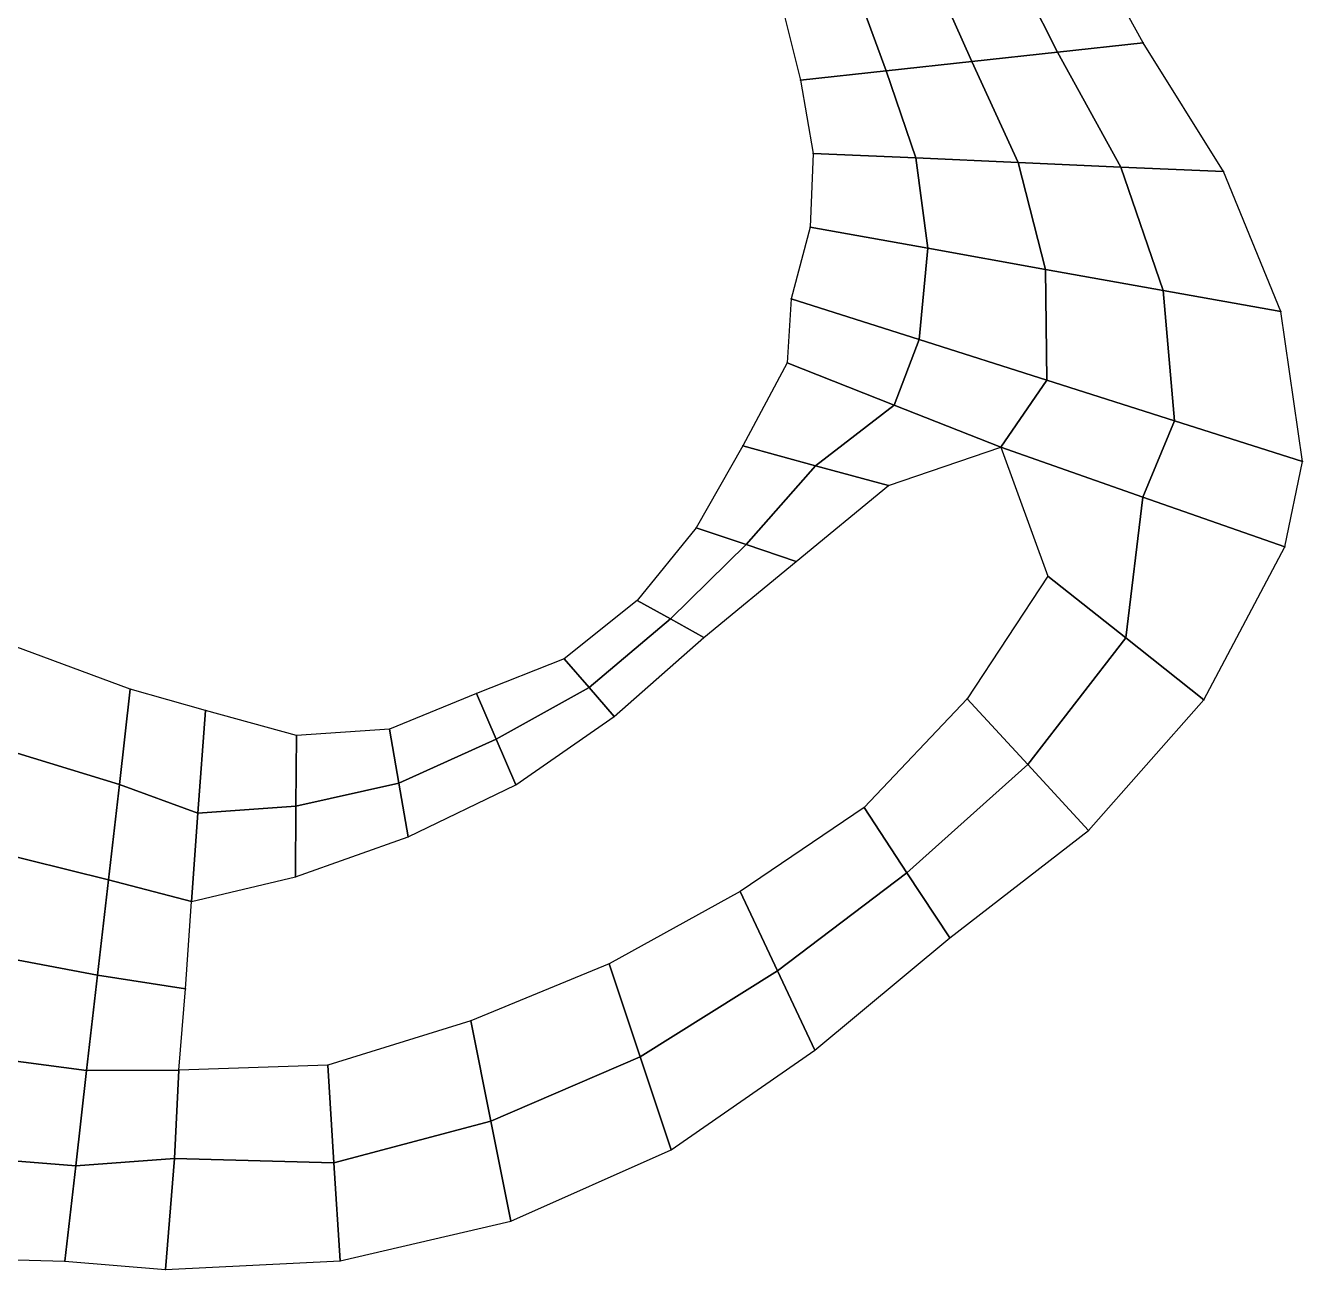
# Model space of a CAD drawing. Extents: x 380707 to 407438, y 6452841 to 6483357.
# Drawn here: x 393561 to 395221, y 6462199 to 6463816 of the extents above; entities that cross this region are included whole.
import ezdxf

# ---------------------------------------------------------------- set-up
doc = ezdxf.new("R2010")
doc.units = 0
for name, color, linetype in [('MESH_BOUND', 25, 'CONTINUOUS'), ('MESH_ELEMS', 18, 'CONTINUOUS'), ('MESH_NODES', 18, 'CONTINUOUS')]:
    doc.layers.add(name, color=color, linetype=linetype)

msp = doc.modelspace()

# ---------------------------------------------------------------- linework, layer by layer
at = {"layer": 'MESH_BOUND', "color": 25}
for points in [[(395014.138, 6463793.9, -0.283), (394919, 6463967, -0.655)], [(394545, 6463839, -1.164), (394568.717, 6463745.31, -1.476)], [(395118.816, 6463626.61, 1.97), (395014.138, 6463793.9, -0.283)], [(394568.717, 6463745.31, -1.476), (394584.816, 6463650.16, -0.312)], [(394584.816, 6463650.16, -0.312), (394580.997, 6463554.3, -0.595)], [(395193.156, 6463444.48, 0.021), (395118.816, 6463626.61, 1.97)], [(394580.997, 6463554.3, -0.595), (394556.5, 6463461, 0.324)], [(394556.5, 6463461, 0.324), (394551.4, 6463377.7, -0.85)], [(395221.3, 6463249.6, 0.996), (395193.156, 6463444.48, 0.021)], [(394551.4, 6463377.7, -0.85), (394493.44, 6463270.08, -0.301)], [(394493.44, 6463270.08, -0.301), (394433.02, 6463163.51, -0.167)], [(394682.916, 6463218.17, 0.288), (394828.9, 6463268.2, -1.969)], [(394828.9, 6463268.2, -1.969), (394890.321, 6463100.62, 1.263)], [(395198.351, 6463138.5, -0.024), (395221.3, 6463249.6, 0.996)], [(394563.095, 6463119.51, -0.446), (394682.916, 6463218.17, 0.288)], [(394433.02, 6463163.51, -0.167), (394356.176, 6463068.9, -1.322)], [(395093.217, 6462939.86, 0.088), (395198.351, 6463138.5, -0.024)], [(394443.031, 6463020.83, -0.98), (394563.095, 6463119.51, -0.446)], [(394890.321, 6463100.62, 1.263), (394785.181, 6462941.15, 0.455)], [(394356.176, 6463068.9, -1.322), (394261.146, 6462993.07, 1.128)], [(394326.135, 6462917.99, 1.192), (394443.031, 6463020.83, -0.98)], [(393696.977, 6462953.71, 0.45), (393546.189, 6463009.41, 0.495)], [(394261.146, 6462993.07, 1.128), (394147.177, 6462948.1, 0.248)], [(393795, 6462926, 1.178), (393696.977, 6462953.71, 0.45)], [(394147.177, 6462948.1, 0.248), (394033.87, 6462901.39, -0.308)], [(394785.181, 6462941.15, 0.455), (394651.359, 6462799.56, 0.86)], [(394943.163, 6462769.59, 0.47), (395093.217, 6462939.86, 0.088)], [(393913.105, 6462893.34, 0.15), (393795, 6462926, 1.178)], [(394198.452, 6462828.95, 0.348), (394326.135, 6462917.99, 1.192)], [(394033.87, 6462901.39, -0.308), (393913.105, 6462893.34, 0.15)], [(394058.234, 6462761.63, -0.063), (394198.452, 6462828.95, 0.348)], [(394651.359, 6462799.56, 0.86), (394490.048, 6462690.43, 0.513)], [(394762.577, 6462630.12, 0.178), (394943.163, 6462769.59, 0.47)], [(393911.751, 6462709.61, 0.011), (394058.234, 6462761.63, -0.063)], [(393776.7, 6462677.4, -1.828), (393911.751, 6462709.61, 0.011)], [(394490.048, 6462690.43, 0.513), (394319.528, 6462596.39, 0.57)], [(393768.911, 6462563.97, 0.728), (393776.7, 6462677.4, -1.828)], [(394587.162, 6462484.28, 0.381), (394762.577, 6462630.12, 0.178)], [(394319.528, 6462596.39, 0.57), (394139.706, 6462522.44, 0.844)], [(393760.3, 6462458.1, -1.902), (393768.911, 6462563.97, 0.728)], [(394139.706, 6462522.44, 0.844), (393953.708, 6462464.83, -0.466)], [(394400.205, 6462354.49, 0.629), (394587.162, 6462484.28, 0.381)], [(393953.708, 6462464.83, -0.466), (393760.3, 6462458.1, -1.902)], [(394191.991, 6462261.59, 1.503), (394400.205, 6462354.49, 0.629)], [(393970.085, 6462210.38, -0.071), (394191.991, 6462261.59, 1.503)], [(393440.49, 6462214.59, 0.869), (393611.78, 6462209.68, -0.312)], [(393611.78, 6462209.68, -0.312), (393742.609, 6462198.98, -0.113)], [(393742.609, 6462198.98, -0.113), (393970.085, 6462210.38, -0.071)]]:
    msp.add_polyline3d(points, dxfattribs=at)
at = {"layer": 'MESH_ELEMS', "color": 178}
for points in [[(394902.782, 6463781.75, -2.574), (395014.138, 6463793.9, -0.283), (394919, 6463967, -0.655), (394825.5, 6463935, -2.497)], [(394791.427, 6463769.6, -2.741), (394902.782, 6463781.75, -2.574), (394825.5, 6463935, -2.497), (394732, 6463903, -2.806)], [(394680.072, 6463757.46, -2.556), (394791.427, 6463769.6, -2.741), (394732, 6463903, -2.806), (394638.5, 6463871, -2.425)], [(394568.717, 6463745.31, -1.476), (394680.072, 6463757.46, -2.556), (394638.5, 6463871, -2.425), (394545, 6463839, -1.164)], [(394851.816, 6463638.39, -2.77), (394985.316, 6463632.5, -2.78), (394902.782, 6463781.75, -2.574), (394791.427, 6463769.6, -2.741)], [(394985.316, 6463632.5, -2.78), (395118.816, 6463626.61, 1.97), (395014.138, 6463793.9, -0.283), (394902.782, 6463781.75, -2.574)], [(394718.316, 6463644.28, -2.541), (394851.816, 6463638.39, -2.77), (394791.427, 6463769.6, -2.741), (394680.072, 6463757.46, -2.556)], [(394584.816, 6463650.16, -0.312), (394718.316, 6463644.28, -2.541), (394680.072, 6463757.46, -2.556), (394568.717, 6463745.31, -1.476)], [(394580.997, 6463554.3, -0.595), (394734.037, 6463526.84, -2.234), (394718.316, 6463644.28, -2.541), (394584.816, 6463650.16, -0.312)], [(394734.037, 6463526.84, -2.234), (394887.076, 6463499.39, -2.924), (394851.816, 6463638.39, -2.77), (394718.316, 6463644.28, -2.541)], [(394887.076, 6463499.39, -2.924), (395040.116, 6463471.93, -3.274), (394985.316, 6463632.5, -2.78), (394851.816, 6463638.39, -2.77)], [(395040.116, 6463471.93, -3.274), (395193.156, 6463444.48, 0.021), (395118.816, 6463626.61, 1.97), (394985.316, 6463632.5, -2.78)], [(394556.5, 6463461, 0.324), (394722.7, 6463408.15, -2.146), (394734.037, 6463526.84, -2.234), (394580.997, 6463554.3, -0.595)], [(394722.7, 6463408.15, -2.146), (394888.9, 6463355.3, -2.34), (394887.076, 6463499.39, -2.924), (394734.037, 6463526.84, -2.234)], [(394888.9, 6463355.3, -2.34), (395055.1, 6463302.45, -2.817), (395040.116, 6463471.93, -3.274), (394887.076, 6463499.39, -2.924)], [(395055.1, 6463302.45, -2.817), (395221.3, 6463249.6, 0.996), (395193.156, 6463444.48, 0.021), (395040.116, 6463471.93, -3.274)], [(394551.4, 6463377.7, -0.85), (394690.15, 6463322.95, -2.184), (394722.7, 6463408.15, -2.146), (394556.5, 6463461, 0.324)], [(394690.15, 6463322.95, -2.184), (394828.9, 6463268.2, -1.969), (394888.9, 6463355.3, -2.34), (394722.7, 6463408.15, -2.146)], [(394493.44, 6463270.08, -0.301), (394588.178, 6463244.13, -2.413), (394690.15, 6463322.95, -2.184), (394551.4, 6463377.7, -0.85)], [(394828.9, 6463268.2, -1.969), (395013.626, 6463203.35, -2.725), (395055.1, 6463302.45, -2.817), (394888.9, 6463355.3, -2.34)], [(394588.178, 6463244.13, -2.413), (394682.916, 6463218.17, 0.288), (394828.9, 6463268.2, -1.969), (394690.15, 6463322.95, -2.184)], [(395013.626, 6463203.35, -2.725), (395198.351, 6463138.5, -0.024), (395221.3, 6463249.6, 0.996), (395055.1, 6463302.45, -2.817)], [(394433.02, 6463163.51, -0.167), (394498.057, 6463141.51, -2.906), (394588.178, 6463244.13, -2.413), (394493.44, 6463270.08, -0.301)], [(394890.321, 6463100.62, 1.263), (394991.769, 6463020.24, -3.034), (395013.626, 6463203.35, -2.725), (394828.9, 6463268.2, -1.969)], [(394498.057, 6463141.51, -2.906), (394563.095, 6463119.51, -0.446), (394682.916, 6463218.17, 0.288), (394588.178, 6463244.13, -2.413)], [(394991.769, 6463020.24, -3.034), (395093.217, 6462939.86, 0.088), (395198.351, 6463138.5, -0.024), (395013.626, 6463203.35, -2.725)], [(394356.176, 6463068.9, -1.322), (394399.604, 6463044.86, -3.236), (394498.057, 6463141.51, -2.906), (394433.02, 6463163.51, -0.167)], [(394399.604, 6463044.86, -3.236), (394443.031, 6463020.83, -0.98), (394563.095, 6463119.51, -0.446), (394498.057, 6463141.51, -2.906)], [(394785.181, 6462941.15, 0.455), (394864.172, 6462855.37, -3.005), (394991.769, 6463020.24, -3.034), (394890.321, 6463100.62, 1.263)], [(394261.146, 6462993.07, 1.128), (394293.641, 6462955.53, -3.581), (394399.604, 6463044.86, -3.236), (394356.176, 6463068.9, -1.322)], [(394293.641, 6462955.53, -3.581), (394326.135, 6462917.99, 1.192), (394443.031, 6463020.83, -0.98), (394399.604, 6463044.86, -3.236)], [(394864.172, 6462855.37, -3.005), (394943.163, 6462769.59, 0.47), (395093.217, 6462939.86, 0.088), (394991.769, 6463020.24, -3.034)], [(393546.189, 6463009.41, 0.495), (393528.573, 6462876.94, -1.804), (393682.778, 6462829.71, -1.98), (393696.977, 6462953.71, 0.45)], [(394147.177, 6462948.1, 0.248), (394172.814, 6462888.52, -2.471), (394293.641, 6462955.53, -3.581), (394261.146, 6462993.07, 1.128)], [(393696.977, 6462953.71, 0.45), (393682.778, 6462829.71, -1.98), (393784.9, 6462792.5, -2.016), (393795, 6462926, 1.178)], [(394172.814, 6462888.52, -2.471), (394198.452, 6462828.95, 0.348), (394326.135, 6462917.99, 1.192), (394293.641, 6462955.53, -3.581)], [(394033.87, 6462901.39, -0.308), (394046.052, 6462831.51, -2.266), (394172.814, 6462888.52, -2.471), (394147.177, 6462948.1, 0.248)], [(394651.359, 6462799.56, 0.86), (394706.968, 6462714.84, -2.37), (394864.172, 6462855.37, -3.005), (394785.181, 6462941.15, 0.455)], [(393795, 6462926, 1.178), (393784.9, 6462792.5, -2.016), (393912.428, 6462801.47, -2.22), (393913.105, 6462893.34, 0.15)], [(393913.105, 6462893.34, 0.15), (393912.428, 6462801.47, -2.22), (394046.052, 6462831.51, -2.266), (394033.87, 6462901.39, -0.308)], [(394046.052, 6462831.51, -2.266), (394058.234, 6462761.63, -0.063), (394198.452, 6462828.95, 0.348), (394172.814, 6462888.52, -2.471)], [(393528.573, 6462876.94, -1.804), (393510.956, 6462744.47, -1.548), (393668.578, 6462705.7, -1.665), (393682.778, 6462829.71, -1.98)], [(394706.968, 6462714.84, -2.37), (394762.577, 6462630.12, 0.178), (394943.163, 6462769.59, 0.47), (394864.172, 6462855.37, -3.005)], [(393682.778, 6462829.71, -1.98), (393668.578, 6462705.7, -1.665), (393776.7, 6462677.4, -1.828), (393784.9, 6462792.5, -2.016)], [(393912.428, 6462801.47, -2.22), (393911.751, 6462709.61, 0.011), (394058.234, 6462761.63, -0.063), (394046.052, 6462831.51, -2.266)], [(393784.9, 6462792.5, -2.016), (393776.7, 6462677.4, -1.828), (393911.751, 6462709.61, 0.011), (393912.428, 6462801.47, -2.22)], [(394490.048, 6462690.43, 0.513), (394538.605, 6462587.36, -1.902), (394706.968, 6462714.84, -2.37), (394651.359, 6462799.56, 0.86)], [(393510.956, 6462744.47, -1.548), (393493.339, 6462612, -1.559), (393654.378, 6462581.7, -1.742), (393668.578, 6462705.7, -1.665)], [(393668.578, 6462705.7, -1.665), (393654.378, 6462581.7, -1.742), (393768.911, 6462563.97, 0.728), (393776.7, 6462677.4, -1.828)], [(394538.605, 6462587.36, -1.902), (394587.162, 6462484.28, 0.381), (394762.577, 6462630.12, 0.178), (394706.968, 6462714.84, -2.37)], [(394319.528, 6462596.39, 0.57), (394359.866, 6462475.44, -1.982), (394538.605, 6462587.36, -1.902), (394490.048, 6462690.43, 0.513)], [(393493.339, 6462612, -1.559), (393475.723, 6462479.53, -1.645), (393640.179, 6462457.69, -1.724), (393654.378, 6462581.7, -1.742)], [(394139.706, 6462522.44, 0.844), (394165.849, 6462392.01, -2.099), (394359.866, 6462475.44, -1.982), (394319.528, 6462596.39, 0.57)], [(394359.866, 6462475.44, -1.982), (394400.205, 6462354.49, 0.629), (394587.162, 6462484.28, 0.381), (394538.605, 6462587.36, -1.902)], [(393654.378, 6462581.7, -1.742), (393640.179, 6462457.69, -1.724), (393760.3, 6462458.1, -1.902), (393768.911, 6462563.97, 0.728)], [(393953.708, 6462464.83, -0.466), (393961.897, 6462337.61, -2.032), (394165.849, 6462392.01, -2.099), (394139.706, 6462522.44, 0.844)], [(393475.723, 6462479.53, -1.645), (393458.106, 6462347.06, -1.693), (393625.98, 6462333.68, -1.769), (393640.179, 6462457.69, -1.724)], [(394165.849, 6462392.01, -2.099), (394191.991, 6462261.59, 1.503), (394400.205, 6462354.49, 0.629), (394359.866, 6462475.44, -1.982)], [(393640.179, 6462457.69, -1.724), (393625.98, 6462333.68, -1.769), (393754.654, 6462343.19, -1.866), (393760.3, 6462458.1, -1.902)], [(393760.3, 6462458.1, -1.902), (393754.654, 6462343.19, -1.866), (393961.897, 6462337.61, -2.032), (393953.708, 6462464.83, -0.466)], [(393961.897, 6462337.61, -2.032), (393970.085, 6462210.38, -0.071), (394191.991, 6462261.59, 1.503), (394165.849, 6462392.01, -2.099)], [(393458.106, 6462347.06, -1.693), (393440.49, 6462214.59, 0.869), (393611.78, 6462209.68, -0.312), (393625.98, 6462333.68, -1.769)], [(393625.98, 6462333.68, -1.769), (393611.78, 6462209.68, -0.312), (393742.609, 6462198.98, -0.113), (393754.654, 6462343.19, -1.866)], [(393754.654, 6462343.19, -1.866), (393742.609, 6462198.98, -0.113), (393970.085, 6462210.38, -0.071), (393961.897, 6462337.61, -2.032)]]:
    msp.add_3dface(points, dxfattribs=at)
at = {"layer": 'MESH_NODES', "color": 18}
for p in [(394902.782, 6463781.75, -2.574), (395014.138, 6463793.9, -0.283), (394791.427, 6463769.6, -2.741), (394680.072, 6463757.46, -2.556), (394568.717, 6463745.31, -1.476), (394584.816, 6463650.16, -0.312), (394718.316, 6463644.28, -2.541), (394851.816, 6463638.39, -2.77), (394985.316, 6463632.5, -2.78), (395118.816, 6463626.61, 1.97), (394580.997, 6463554.3, -0.595), (394734.037, 6463526.84, -2.234), (394887.076, 6463499.39, -2.924), (395040.116, 6463471.93, -3.274), (394556.5, 6463461, 0.324), (395193.156, 6463444.48, 0.021), (394722.7, 6463408.15, -2.146), (394551.4, 6463377.7, -0.85), (394888.9, 6463355.3, -2.34), (394690.15, 6463322.95, -2.184), (395055.1, 6463302.45, -2.817), (394493.44, 6463270.08, -0.301), (394828.9, 6463268.2, -1.969), (395221.3, 6463249.6, 0.996), (394588.178, 6463244.13, -2.413), (394682.916, 6463218.17, 0.288), (395013.626, 6463203.35, -2.725), (394433.02, 6463163.51, -0.167), (394498.057, 6463141.51, -2.906), (395198.351, 6463138.5, -0.024), (394563.095, 6463119.51, -0.446), (394890.321, 6463100.62, 1.263), (394356.176, 6463068.9, -1.322), (394399.604, 6463044.86, -3.236), (394443.031, 6463020.83, -0.98), (394991.769, 6463020.24, -3.034), (394261.146, 6462993.07, 1.128), (393696.977, 6462953.71, 0.45), (394293.641, 6462955.53, -3.581), (394147.177, 6462948.1, 0.248), (394785.181, 6462941.15, 0.455), (395093.217, 6462939.86, 0.088), (393795, 6462926, 1.178), (394326.135, 6462917.99, 1.192), (394033.87, 6462901.39, -0.308), (393913.105, 6462893.34, 0.15), (394172.814, 6462888.52, -2.471), (394864.172, 6462855.37, -3.005), (393682.778, 6462829.71, -1.98), (394046.052, 6462831.51, -2.266), (394198.452, 6462828.95, 0.348), (393912.428, 6462801.47, -2.22), (393784.9, 6462792.5, -2.016), (394651.359, 6462799.56, 0.86), (394943.163, 6462769.59, 0.47), (394058.234, 6462761.63, -0.063), (393668.578, 6462705.7, -1.665), (393911.751, 6462709.61, 0.011), (394706.968, 6462714.84, -2.37), (394490.048, 6462690.43, 0.513), (393776.7, 6462677.4, -1.828), (394762.577, 6462630.12, 0.178), (394319.528, 6462596.39, 0.57), (394538.605, 6462587.36, -1.902), (393654.378, 6462581.7, -1.742), (393768.911, 6462563.97, 0.728), (394139.706, 6462522.44, 0.844), (394359.866, 6462475.44, -1.982), (394587.162, 6462484.28, 0.381), (393640.179, 6462457.69, -1.724), (393760.3, 6462458.1, -1.902), (393953.708, 6462464.83, -0.466), (394165.849, 6462392.01, -2.099), (394400.205, 6462354.49, 0.629), (393754.654, 6462343.19, -1.866), (393961.897, 6462337.61, -2.032), (393625.98, 6462333.68, -1.769), (394191.991, 6462261.59, 1.503), (393611.78, 6462209.68, -0.312), (393970.085, 6462210.38, -0.071), (393742.609, 6462198.98, -0.113)]:
    msp.add_point(p, dxfattribs=at)

doc.saveas('drawing.dxf')
